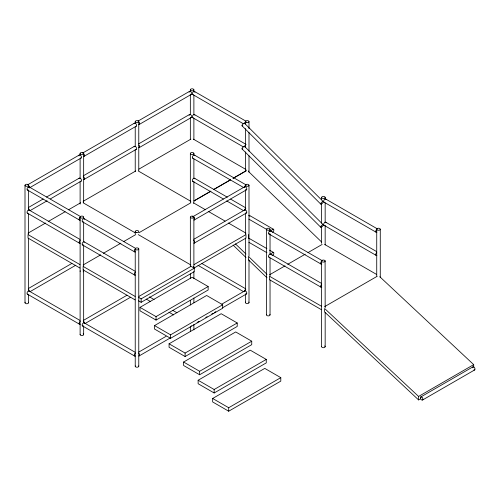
<?xml version="1.0" encoding="UTF-8"?>
<svg xmlns="http://www.w3.org/2000/svg" width="500" height="500" viewBox="0 0 500 500"><rect width="100%" height="100%" fill="white"/><g stroke="black" fill="none" stroke-linecap="round" stroke-linejoin="round"><path stroke-width="0.75" d="M28.275 189.894L28.156 189.969A1.769 1.025 -60 0 1 27.025 189.044A1.769 1.025 -60 0 1 28.394 186.956A1.769 1.025 -60 0 1 29.519 187.875M83.387 221.719L83.275 221.788A1.769 1.025 -60 0 1 82.137 220.994A1.769 1.025 -60 0 1 83.287 218.9A1.769 1.025 -60 0 1 84.625 219.325M193.619 181.219L193.5 181.294A1.769 1.025 -60 0 1 192.369 180.562A1.769 1.025 -60 0 1 193.406 178.481L193.738 178.275A1.769 1.025 -60 0 1 194.856 178.825M269.775 233.869L269.662 233.938A1.769 1.025 -60 0 1 268.756 232.188A1.769 1.025 -60 0 1 270.919 231.169M27.806 184.713L79.25 155.019M82.925 152.894L134.362 123.194M138.038 121.075L189.481 91.375M30.406 187.288L81.181 157.975M84.188 156.237L136.294 126.156M139.3 124.419L191.406 94.338M28.475 207.475L43.175 198.988M46.513 197.056L79.25 178.156M83.594 175.65L134.362 146.337M138.706 143.831L189.481 114.519M30.406 210.431L47.106 200.787M50.45 198.863L81.181 181.119M84.188 179.381L136.294 149.3M139.3 147.562L191.406 117.475M28.025 233.156L45.562 223.031M48.256 221.475L65.119 211.737M68.494 209.788L80.631 202.781M83.138 201.337L135.75 170.963M138.931 169.125L190.863 139.137M28.475 288.469L71.9 263.4M30.406 291.431L75.831 265.2M194.031 200.837L210.837 191.131M213.525 189.581L230.325 179.881M233.012 178.331L246.456 170.569M83.138 264.975L100.675 254.85M103.375 253.294L120.913 243.169M123.606 241.612L135.75 234.6M138.931 232.763L190.863 202.781M194.044 200.944L210.906 191.213M213.606 189.65L230.463 179.919M233.162 178.356L245.981 170.963M192.488 216.919L244.594 186.838M194.412 219.881L246.525 189.794M193.819 239.294L244.594 209.981M194.412 243.025L246.525 212.938M83.594 320.288L127.013 295.219M85.519 323.25L130.281 297.406M138.931 296.406L191.031 266.325L194.256 268.188L194.256 271.656L141.144 302.319L138.562 300.831M194.044 264.587L245.981 234.6L245.981 238.075L194.044 268.056M138.562 297.362L141.144 298.85L194.256 268.188M140.006 307.356L192.119 277.269L208.15 286.525L208.15 290L156.044 320.081L140.006 310.825L140.006 307.356L156.044 316.613L208.15 286.525M154.537 325.581L206.644 295.494L222.681 304.75L222.681 308.225L170.569 338.306L154.537 329.05L154.537 325.581L170.569 334.837L222.681 304.75M269.525 274.812L285.038 265.856M287.738 264.294L305.275 254.175M307.975 252.613L322.137 244.438M138.706 352.113L166.1 336.3M221.881 304.094L244.594 290.975M139.3 355.844L170.7 337.713M197.087 322.481L199.094 321.319M205.769 317.462L207.106 316.694M211.781 313.994L213.119 313.219M214.456 312.45L215.794 311.681M222.475 307.825L246.525 293.938M169.069 343.8L221.175 313.719L237.213 322.975L237.213 326.444L185.1 356.531L169.069 347.275L169.069 343.8L185.1 353.062L237.213 322.975M183.6 362.025L235.706 331.944L251.737 341.2L251.737 344.669L199.631 374.756L183.6 365.5L183.6 362.025L199.631 371.281L251.737 341.2M324.644 306.631L377.25 276.256M198.131 380.25L250.238 350.169L266.269 359.425L266.269 362.894L214.163 392.981L198.131 383.725L198.131 380.25L214.163 389.506L266.269 359.425M212.656 398.475L264.769 368.394L280.8 377.65L280.8 381.119L228.694 411.206L212.656 401.95L212.656 398.475L228.694 407.731L280.8 377.65M420.606 398.756L418.587 399.925L418.587 396.45L473.7 364.631L379.756 276.706M420.681 397.025L472.788 366.938M422.606 399.981L474.719 369.9M194.581 91.519L246.025 121.219M192.656 94.481L243.425 123.794M194.581 114.663L246.025 144.362M192.656 117.625L243.425 146.938M325.856 199.131L377.3 228.831M323.931 202.094L376.037 232.175M193.369 139.137L245.981 169.513M325.856 222.275L376.631 251.588M323.931 225.231L376.037 255.319M194.581 155.162L246.025 184.862M192.656 158.119L243.425 187.431M324.644 244.438L376.575 274.419M194.581 178.306L227.319 197.2M230.656 199.131L245.356 207.619M192.656 181.262L223.388 199.006M226.725 200.931L243.425 210.575M249.5 215.444L273.556 229.331M270.744 230.95L322.181 260.65M248.912 219.175L266.95 229.587M268.812 233.912L320.925 263.994M138.256 170.963L190.863 201.337M205.512 209.788L193.369 202.781L193.369 203.306M208.206 211.35L225.069 221.081M228.444 223.031L245.981 233.156M249.5 238.588L266.875 248.612M269.544 250.156L273.556 252.469M270.744 254.094L321.512 283.406M248.912 242.319L266.95 252.731M268.812 257.056L320.925 287.137M321.463 306.244L269.525 276.256L269.525 279.731L321.463 309.713M201.931 263.544L245.356 288.612M198 265.344L243.425 291.575M83.138 202.781L135.075 232.763M138.256 234.6L190.863 264.975M29.238 186.981L80.681 216.681M84.356 218.8L135.125 248.113M27.312 189.944L79.419 220.025M82.425 221.762L134.531 251.844M29.238 210.125L80.013 239.438M84.356 241.944L135.125 271.256M27.312 213.081L79.419 243.169M82.425 244.906L134.531 274.988M149.488 296.906L154.169 299.606M172.869 310.406L176.881 312.719M146.225 299.094L150.231 301.413M168.938 312.206L173.612 314.906M79.956 264.587L28.025 234.6L28.025 238.075L79.956 268.056M135.075 296.406L83.138 266.419L83.138 269.894L135.075 299.875M29.238 291.125L80.013 320.438M84.356 322.944L135.125 352.256M27.312 294.081L79.419 324.169M82.425 325.9L134.531 355.988M83.219 156.194L83.338 156.269A1.769 1.025 60 0 0 84.444 155.144A1.769 1.025 60 0 0 82.788 153.15M83.219 176.469L83.431 176.6A1.769 1.025 60 0 1 84.469 178.681A1.769 1.025 60 0 1 83.338 179.412L83.219 179.338M83.219 321.106L83.431 321.238A1.769 1.025 60 0 1 84.469 323.125M418.587 396.45L324.644 308.525L324.644 312L418.587 399.925M321.575 241.962L248.481 171.481L248.481 170.963M235.425 243.856L245.981 254.031M267.025 274.325L248.481 256.45L248.481 259.919L267.025 277.8M233.106 245.094L245.981 257.506M244.519 123.269L323.212 201.544M242.05 125.8L320.737 204.081M244.519 146.406L323.212 224.688M242.05 148.944L320.737 227.225M325.1 260.806L325.1 261.331A1.769 1.025 0 0 1 322.375 261.906A1.769 1.025 0 0 1 322.375 260.231A1.769 1.025 0 0 1 325.1 260.806L325.163 307.775M473.7 364.631L473.7 367.406M380.275 229.25A1.769 1.025 0 0 1 377.619 230.138A1.769 1.025 0 0 1 377.619 228.363A1.769 1.025 0 0 1 380.275 229.25L380.275 277.512M376.731 229.25L376.731 275.956M325.163 197.431A1.769 1.025 0 0 1 322.506 198.312A1.769 1.025 0 0 1 322.506 196.544A1.769 1.025 0 0 1 325.163 197.431L325.163 198.988M325.163 202.875L325.163 222.338M325.163 225.45L325.163 244.913M325.163 312.444L325.163 346.694M321.619 197.431L321.619 199.762M321.619 203.656L321.619 223.119M321.619 227.006L321.619 243.356M321.619 261.069L321.619 346.694M270.044 229.25A1.769 1.025 0 0 1 267.387 230.138A1.769 1.025 0 0 1 267.387 228.363A1.769 1.025 0 0 1 270.044 229.25L270.044 231.588M270.044 233.919L270.044 254.156M270.044 258.05L270.044 275.956M270.044 279.85L270.044 314.875M266.506 229.25L266.506 314.875M249 121.638L249 128.625M249 132.513L249 151.15M249 155.806L249 172.119M249 185.281L249 255.975M249 259.862L249 302.594M248.481 234.6L248.481 238.075M245.463 121.638L245.463 123.969M245.463 128.625L245.463 147.269M245.463 151.925L245.463 170.562M245.463 185.281L245.463 186.831M245.463 189.938L245.463 210.138M245.463 213.25L245.463 234.225M245.463 238.106L245.463 290.938M245.463 294.044L245.463 302.594M228.694 407.731L228.694 411.206M214.163 389.506L214.163 392.981M199.631 371.281L199.631 374.756M193.888 89.819L193.888 91.375M193.888 95.262L193.888 114.706M193.888 118.594L193.888 139.6M193.888 153.456A1.769 1.025 0 0 1 191.231 154.344A1.769 1.025 0 0 1 191.231 152.575A1.769 1.025 0 0 1 193.888 153.456L193.888 155.013M193.888 158.894L193.888 178.312M193.888 181.419L193.888 202.394M193.888 217.1A1.769 1.025 0 0 1 191.231 217.987A1.769 1.025 0 0 1 191.231 216.213A1.769 1.025 0 0 1 193.888 217.1L193.888 268.431M193.888 271.544L193.888 278.544M193.888 297.987L193.888 302.656M193.888 324.438L193.888 329.881M193.369 266.419L193.369 267.812M190.344 89.819L190.344 91.375M190.344 94.488L190.344 114.706M190.344 117.819L190.344 139.6M190.344 153.456L190.344 202.394M190.344 217.1L190.344 266.1M190.344 273.881L190.344 278.544M190.344 300.325L190.344 304.988M190.344 326.769L190.344 331.438M185.1 353.062L185.1 356.531M170.569 334.837L170.569 338.306M156.044 316.613L156.044 320.081M141.144 298.85L141.144 302.319M138.775 121.638L138.775 170.637M138.775 248.919A1.769 1.025 0 0 1 136.113 249.806A1.769 1.025 0 0 1 136.113 248.031A1.769 1.025 0 0 1 138.775 248.919L138.775 366.2M135.231 121.638L135.231 123.194M135.231 127.081L135.231 146.525M135.231 149.637L135.231 171.419M135.231 231.562L135.231 233.881M135.231 248.919L135.231 366.2M83.656 153.456L83.656 202.556M83.656 217.1L83.656 218.656M83.656 222.544L83.656 241.988M83.656 245.1L83.656 266.1M83.656 269.575L83.656 322.881M83.656 325.994L83.656 334.544M80.113 153.456L80.113 155.019A1.769 1.025 60 0 1 81.463 157.081A1.769 1.025 60 0 1 80.331 158.006M80.113 158.912L80.113 178.394M80.113 181.513L80.113 204.112M80.113 217.1L80.113 334.544M28.544 185.281A1.769 1.025 0 0 1 25.888 186.163A1.769 1.025 0 0 1 25.888 184.394A1.769 1.025 0 0 1 28.544 185.281L28.544 187.613M28.544 190.725L28.544 210.169M28.544 214.056L28.544 234.281M28.544 238.169L28.544 291.062M28.544 294.95L28.544 302.725M25 185.281L25 302.725M28.306 302.213A1.769 1.025 0 0 1 26.769 303.75A1.769 1.025 0 0 1 25.238 302.213M138.713 365.938A1.769 1.025 0 0 1 137 367.225A1.769 1.025 0 0 1 135.287 365.938M83.138 333.825A1.769 1.025 0 0 1 82.344 335.538A1.769 1.025 0 0 1 80.175 334.281M83.138 270.406A1.769 1.025 0 0 1 83.138 271.856M80.175 271.4A1.769 1.025 0 0 1 80.175 270.869M248.762 302.081A1.769 1.025 0 0 1 247.231 303.612A1.769 1.025 0 0 1 245.694 302.081M80.269 220.056A1.769 1.025 -60 0 1 79.131 219.325A1.769 1.025 -60 0 1 80.175 217.244M29.512 210.65A1.769 1.025 -60 0 0 28.394 210.094L28.062 210.3A1.769 1.025 -60 0 0 27.025 212.188A1.769 1.025 -60 0 0 27.837 213.212M80.269 243.194A1.769 1.025 -60 0 1 79.131 242.463A1.769 1.025 -60 0 1 80.175 240.381M135.381 251.875A1.769 1.025 -60 0 1 134.25 250.95A1.769 1.025 -60 0 1 135.612 248.856M84.525 242.162A1.769 1.025 -60 0 0 83.506 241.919L83.181 242.119A1.769 1.025 -60 0 0 82.137 244.2A1.769 1.025 -60 0 0 83.275 244.931M135.381 275.019A1.769 1.025 -60 0 1 134.244 274.288A1.769 1.025 -60 0 1 135.287 272.206M193.181 158.25A1.769 1.025 -60 0 1 192.819 155.988A1.769 1.025 -60 0 1 194.856 155.688M244.481 187.312A1.769 1.025 -60 0 1 245.844 185.219M244.481 210.45A1.769 1.025 -60 0 1 245.844 208.363M324.169 202.206A1.769 1.025 -60 0 1 324.225 199.769A1.769 1.025 -60 0 1 326.125 199.656M376.887 232.206A1.769 1.025 -60 0 1 375.75 231.475A1.769 1.025 -60 0 1 376.794 229.394M326.125 222.8A1.769 1.025 -60 0 0 325.012 222.244L324.681 222.45A1.769 1.025 -60 0 0 323.644 224.531A1.769 1.025 -60 0 0 324.775 225.263M376.887 255.344A1.769 1.025 -60 0 1 375.75 254.613A1.769 1.025 -60 0 1 376.794 252.531M138.856 121.925A1.769 1.025 60 0 1 139.588 123.719A1.769 1.025 60 0 1 138.769 124.55M138.219 121.431A1.769 1.025 60 0 1 138.544 121.638M189.194 92.269A1.769 1.025 60 0 1 190.438 91.406A1.769 1.025 60 0 1 191.694 93.694A1.769 1.025 60 0 1 190.231 94.162M138.856 145.069A1.769 1.025 60 0 1 139.588 146.862A1.769 1.025 60 0 1 138.769 147.688M189.306 114.738A1.769 1.025 60 0 1 191.363 115.544A1.769 1.025 60 0 1 190.881 117.606M189.194 115.412A1.769 1.025 60 0 1 189.206 115.044M134.094 123.719A1.769 1.025 60 0 1 136.125 124.025A1.769 1.025 60 0 1 135.762 126.281M134.094 146.862A1.769 1.025 60 0 1 135.431 146.438A1.769 1.025 60 0 1 136.581 148.531A1.769 1.025 60 0 1 135.444 149.325M28.312 185.275A1.769 1.025 60 0 1 29.244 187.844M78.969 155.912A1.769 1.025 60 0 1 80.1 154.987M28.312 208.419A1.769 1.025 60 0 1 29.337 210.681M78.981 178.681A1.769 1.025 60 0 1 81.013 178.988A1.769 1.025 60 0 1 80.65 181.244M193.663 217.094A1.769 1.025 60 0 1 194.7 218.988A1.769 1.025 60 0 1 193.888 220.006M244.325 187.362A1.769 1.025 60 0 1 245.662 186.931A1.769 1.025 60 0 1 246.812 189.031A1.769 1.025 60 0 1 245.675 189.825M193.663 240.238A1.769 1.025 60 0 1 194.7 242.131A1.769 1.025 60 0 1 193.888 243.15M244.419 210.2A1.769 1.025 60 0 1 246.581 211.213A1.769 1.025 60 0 1 245.675 212.969M29.512 291.644A1.769 1.025 -60 0 0 28.394 291.094L28.062 291.3A1.769 1.025 -60 0 0 27.025 293.188A1.769 1.025 -60 0 0 27.837 294.206M80.269 324.194A1.769 1.025 -60 0 1 79.131 323.462A1.769 1.025 -60 0 1 80.175 321.381M84.525 323.162A1.769 1.025 -60 0 0 83.506 322.912L83.181 323.119A1.769 1.025 -60 0 0 82.137 325.2A1.769 1.025 -60 0 0 83.275 325.931M135.381 356.012A1.769 1.025 -60 0 1 134.244 355.281A1.769 1.025 -60 0 1 135.287 353.2M244.481 291.45A1.769 1.025 -60 0 1 245.844 289.356M28.312 289.419A1.769 1.025 60 0 1 29.337 291.675M244.419 291.194A1.769 1.025 60 0 1 246.581 292.213A1.769 1.025 60 0 1 245.675 293.962M472.506 367.831A1.769 1.025 60 0 1 473.638 366.912A1.769 1.025 60 0 1 475 369.006A1.769 1.025 60 0 1 473.869 369.925M269.806 314.363A1.769 1.025 0 0 1 268.275 315.9A1.769 1.025 0 0 1 266.744 314.363M324.644 345.975A1.769 1.025 0 0 1 323.85 347.681A1.769 1.025 0 0 1 321.681 346.431M321.769 264.025A1.769 1.025 -60 0 1 320.637 263.294A1.769 1.025 -60 0 1 321.675 261.212M271.012 254.619A1.769 1.025 -60 0 0 269.894 254.069L269.569 254.269A1.769 1.025 -60 0 0 268.531 256.156A1.769 1.025 -60 0 0 269.344 257.181M321.769 287.169A1.769 1.025 -60 0 1 320.637 286.438A1.769 1.025 -60 0 1 321.675 284.356M193.181 94.606A1.769 1.025 -60 0 1 192.413 93.312A1.769 1.025 -60 0 1 193.844 91.45A1.769 1.025 -60 0 1 194.869 92.413M244.481 123.669A1.769 1.025 -60 0 1 245.844 121.575M194.856 115.188A1.769 1.025 -60 0 0 193.738 114.637L193.406 114.838A1.769 1.025 -60 0 0 192.375 116.725A1.769 1.025 -60 0 0 193.181 117.75M244.481 146.812A1.769 1.025 -60 0 1 245.844 144.719M248.656 215.419A1.769 1.025 -60 0 1 249.675 215.662M249.775 215.969A1.769 1.025 -60 0 1 249.788 216.337M271.356 231.762A1.769 1.025 -60 0 1 272.488 229.425A1.769 1.025 -60 0 1 273.844 230.094A1.769 1.025 -60 0 1 272.475 232.319M248.656 238.556A1.769 1.025 -60 0 1 249.675 238.806M271.356 254.906A1.769 1.025 -60 0 1 272.594 252.5A1.769 1.025 -60 0 1 273.819 253.5A1.769 1.025 -60 0 1 272.15 255.556M242.744 125.712A1.769 0.613 -45.2 0 1 242.037 125.25A1.769 0.613 -45.2 0 1 243.606 123.481A1.769 0.613 -45.2 0 1 244.594 123.637M242.744 148.856A1.769 0.613 -45.2 0 1 242.037 148.394A1.769 0.613 -45.2 0 1 243.606 146.625A1.769 0.613 -45.2 0 1 244.594 146.775M138.856 353.35A1.769 1.025 60 0 1 139.588 355.138A1.769 1.025 60 0 1 138.769 355.969M191.406 325.756A1.769 1.025 60 0 1 191.169 325.875M421.856 397.2L421.525 396.994A1.769 1.025 60 0 0 420.394 397.725A1.769 1.025 60 0 0 421.431 399.806L421.763 400.012A1.769 1.025 60 0 0 422.894 399.281A1.769 1.025 60 0 0 421.856 397.2M80.631 217.825A1.769 1.025 0 0 0 83.6 217.362A1.769 1.025 0 0 0 81.425 216.112A1.769 1.025 0 0 0 80.631 217.825M80.631 154.181A1.769 1.025 0 0 0 83.6 153.725A1.769 1.025 0 0 0 81.425 152.469A1.769 1.025 0 0 0 80.631 154.181M135.75 122.362A1.769 1.025 0 0 0 138.713 121.906A1.769 1.025 0 0 0 136.544 120.65A1.769 1.025 0 0 0 135.75 122.362M190.863 90.544A1.769 1.025 0 0 0 193.825 90.081A1.769 1.025 0 0 0 191.656 88.831A1.769 1.025 0 0 0 190.863 90.544M245.981 122.362A1.769 1.025 0 0 0 248.944 121.906A1.769 1.025 0 0 0 246.775 120.65A1.769 1.025 0 0 0 245.981 122.362M245.981 186A1.769 1.025 0 0 0 248.944 185.544A1.769 1.025 0 0 0 246.775 184.294A1.769 1.025 0 0 0 245.981 186M136.113 232.45A1.769 1.025 0 0 0 138.775 231.562A1.769 1.025 0 0 0 136.113 230.675A1.769 1.025 0 0 0 136.113 232.45M321.438 203.988A1.769 0.613 -45.2 0 0 323.294 201.688A1.769 0.613 -45.2 0 0 321.2 202.756A1.769 0.613 -45.2 0 0 321.438 203.988M321.438 227.131A1.769 0.613 -45.2 0 0 323.294 224.831A1.769 0.613 -45.2 0 0 321.2 225.9A1.769 0.613 -45.2 0 0 321.438 227.131"/></g></svg>
